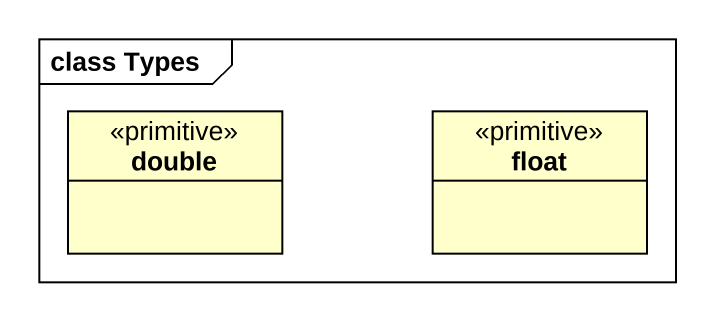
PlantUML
@startuml
mainframe class Types
hide circle
hide empty members
class double <<primitive>>
class float <<primitive>>
@enduml
